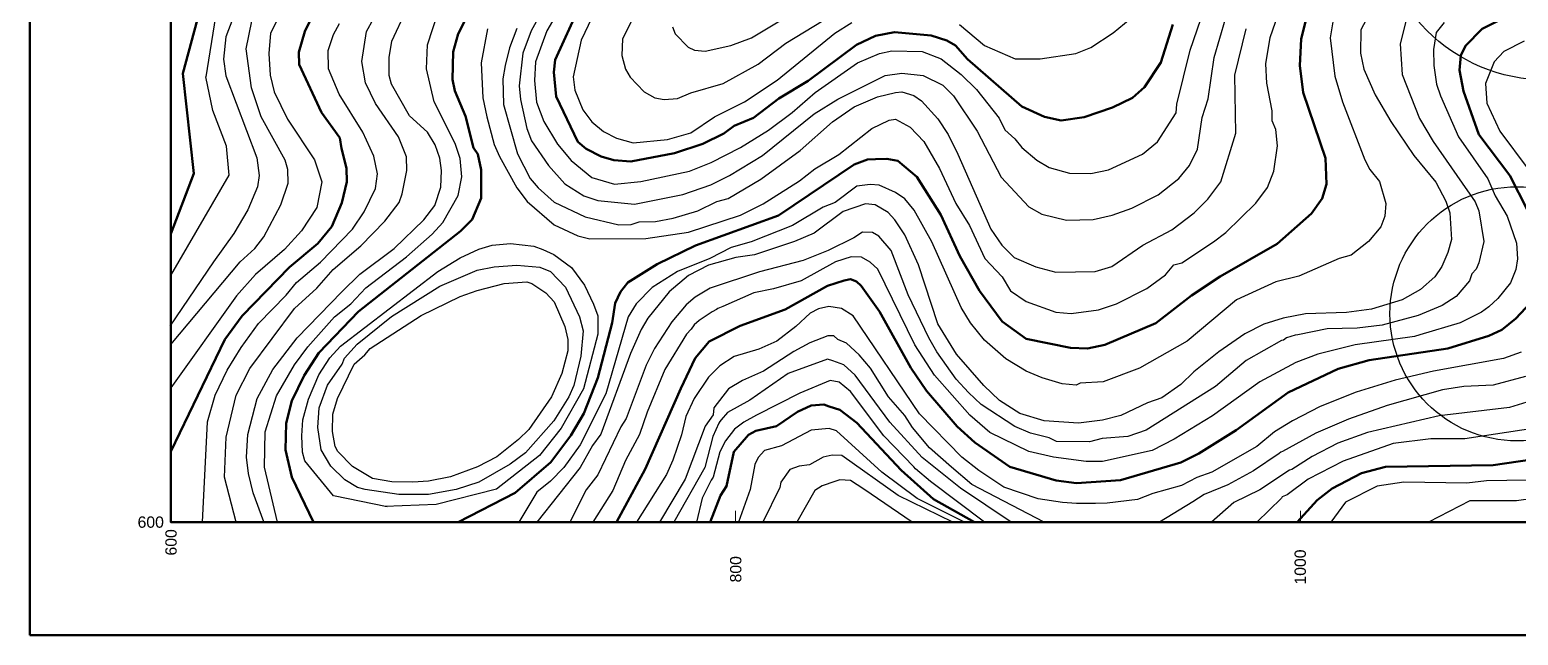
# Model space of a CAD drawing. Header units: metres. Extents: x 550 to 1390, y 560 to 1154.
# Drawn here: x 550 to 1077, y 560 to 774 of the extents above; entities that cross this region are included whole.
import ezdxf

# ---------------------------------------------------------------- set-up
doc = ezdxf.new("R2010")
doc.units = ezdxf.units.M
for name, color, linetype, lineweight in [('kalın', 2, 'Continuous', 50), ('KOORDINATLAR', 7, 'Continuous', 25), ('Layer1', 3, 'Continuous', 30), ('yukseklikegrisi', 5, 'Continuous', 30)]:
    doc.layers.add(name, color=color, linetype=linetype, lineweight=lineweight)
doc.layers.add('KARELAJ', color=1, linetype='Continuous')
doc.styles.get("Standard").update_dxf_attribs({"font": 'arial.ttf'})

msp = doc.modelspace()

# ---------------------------------------------------------------- linework, layer by layer
at = {"layer": 'kalın'}
for points in [[(617.49, 876.38), (617.36, 857.71), (620.15, 849.08), (628.15, 833.07), (629.68, 814.44), (622.15, 799.52), (610.21, 781.19), (604.23, 758.9), (608.07, 723.52), (600, 702.1)], [(706.39, 782.15), (701.69, 772.88), (699.91, 766.53), (699.66, 756.75), (700.54, 752.68), (704.35, 743.79), (707.15, 732.49), (708.67, 730.33), (709.82, 724.74), (709.82, 714.71), (706.64, 707.22), (702.58, 703.03), (666.38, 674.58), (652.41, 659.97), (647.2, 651.97), (642.76, 642.95), (640.85, 635.08), (640.6, 625.68), (642.76, 615.9), (650.54, 600)], [(744.74, 782.53), (736.1, 763.73), (735.6, 759.29), (736.49, 750.78), (744.11, 734.65), (747.03, 732.24), (752.36, 729.44), (756.81, 728.17), (762.9, 727.66), (778.4, 730.71), (788.43, 734.01), (795.79, 737.57), (799.48, 740.36), (806.34, 743.16), (815.35, 750.02), (825.64, 756.24), (842.78, 769.07), (849.52, 772.24), (856.25, 773.51), (869.2, 772.37), (874.79, 770.59), (877.84, 768.81), (882.15, 763.99), (901.33, 747.22), (909.33, 743.54), (915.3, 742.27), (923.43, 743.41), (933.46, 746.84), (940.57, 750.27), (944.77, 754.08), (950.61, 762.72), (954.8, 776.18)], [(1080.78, 780.88), (1070.5, 777.7), (1064.4, 774.65), (1058.43, 768.68), (1056.78, 765.26), (1056.4, 760.05), (1057.8, 752.56), (1063.26, 737.32), (1074.18, 722.71), (1080.4, 710.52)], [(659.78, 736.05), (653.3, 745.06), (645.43, 762.08), (645.3, 766.4), (647.46, 773.76), (650.25, 779.48)], [(701.74, 600), (721.88, 610.44), (734.58, 621.24), (741.57, 630.76), (746.26, 638.51), (751.22, 651.08), (756.3, 670.64), (757.31, 677.5), (759.22, 681.56), (761.76, 684.86), (772.17, 691.34), (785.76, 697.95), (815.23, 708.61), (842.02, 726.65), (846.72, 728.43), (849.52, 728.55), (853.58, 728.68), (857.39, 727.92), (864.12, 722.33), (872.63, 708.87), (879.36, 694.14), (886.35, 681.94), (894.35, 671.02), (902.86, 664.93), (918.6, 661.75), (924.57, 661.5), (930.8, 662.77), (948.83, 670.51), (961.4, 680.29), (971.56, 687.02), (991.76, 698.58), (1003.95, 709.25), (1007.76, 714.58), (1009.28, 719.66), (1008.9, 728.93), (1001.03, 752.17), (999.76, 761.7), (1000.26, 770.97), (1002.42, 779.61)], [(600, 625.01), (619.14, 664.67), (625.23, 673.05), (642, 690.33), (652.03, 698.71), (656.98, 704.68), (660.54, 713.06), (662.32, 720.55), (662.19, 725.38), (660.41, 732.36), (659.78, 736.05)], [(1083.2, 679.4), (1076.34, 672.16), (1071.38, 668.1), (1066.81, 665.94), (1052.21, 661.5), (1024.39, 657.43), (1013.35, 654.26), (995.69, 645.88), (977.28, 632.54), (964.07, 624.29), (957.72, 621.11), (936.26, 614.89), (920.76, 613.87), (913.52, 614.76), (897.14, 619.59), (884.69, 628.22), (878.47, 633.94), (867.55, 646.51), (862.09, 654.64), (850.91, 674.58), (844.44, 683.72), (842.78, 685.25), (840.63, 686.01), (838.47, 685.63), (832.5, 683.72), (817.51, 675.34), (801.64, 669.5), (790.59, 664.04), (785.63, 658.07), (780.55, 647.4), (767.98, 618.82), (757.76, 600)], [(884.54, 600), (870.09, 608.16), (858.66, 618.44), (842.91, 635.21), (836.94, 639.78), (833.13, 640.92), (831.23, 641.68), (826.78, 641.3), (821.96, 639.14), (814.46, 634.06), (807.1, 632.41), (804.56, 630.89), (799.35, 624.92), (796.81, 612.73), (794.65, 609.43), (791, 600)], [(1081.93, 622.25), (1068.34, 620.22), (1030.11, 619.59), (1021.6, 617.43), (1011.31, 611.97), (1005.98, 607.78), (998.9, 600)]]:
    msp.add_lwpolyline(points, dxfattribs=at)
at = {"layer": 'KARELAJ', "color": 1, "lineweight": 50}
for p, q in [((550, 560), (550, 1154)), ((600, 600), (600, 1114)), ((600, 600), (1350, 600)), ((550, 560), (1390, 560))]:
    msp.add_line(p, q, dxfattribs=at)
at = {"layer": 'KOORDINATLAR', "lineweight": 20}
for p, q in [((800, 604), (800, 600)), ((1000, 604), (1000, 600))]:
    msp.add_line(p, q, dxfattribs=at)
at = {"layer": 'Layer1'}
for centre, radius in [((1087.21, 816.54), 60), ((1076.74, 673.79), 45)]:
    msp.add_circle(centre, radius, dxfattribs=at)
at = {"layer": 'yukseklikegrisi'}
for points in [[(627.77, 862.54), (627.9, 862.54), (628.03, 861.39), (631.96, 852.5), (640.35, 840.82), (642, 837.39), (642.63, 829.01), (641.87, 824.82), (641.87, 824.06), (639.71, 817.07), (635.9, 809.2), (621.93, 787.48), (615.81, 779.1), (612.35, 757.73)], [(732.42, 782.65), (727.6, 774.02), (724.67, 766.02), (723.28, 754.46), (723.79, 749.63), (726.07, 739.35), (727.72, 735.03), (733.69, 726.27), (739.53, 719.79), (746.26, 715.6), (751.22, 713.95), (764.17, 712.55), (781.32, 715.98), (791.22, 719.41), (797.83, 722.71), (809.51, 729.82), (827.8, 744.55), (836.18, 749.76), (852.94, 758.14), (858.91, 759.03), (866.41, 758.14), (873.39, 754.71), (877.2, 750.9), (885.58, 738.46), (894.09, 722.2), (903.87, 711.66), (908.44, 709.12), (917.21, 706.96), (926.6, 707.22), (933.34, 708.74), (940.32, 711.15), (949.59, 715.85), (956.96, 721.69), (960.77, 726.27), (963.56, 732.11), (965.21, 743.28), (967.37, 749.89), (969.53, 764.49), (977.53, 792.05)], [(623.08, 600), (619.01, 615.9), (619.52, 630.13), (623.07, 644.99), (627.9, 654.38), (643.78, 675.72), (651.65, 682.83), (657.49, 689.44), (667.27, 697.82), (675.78, 706.58), (680.86, 713.19), (681.88, 716.23), (683.53, 724.49), (683.4, 729.31), (680.61, 736.43), (672.48, 748.24), (668.92, 755.6), (667.65, 763.1), (669.3, 773.76), (674.26, 782.65)], [(632.84, 600.1), (629.17, 610.44), (627.52, 617.3), (626.76, 623.02), (627.27, 631.02), (630.57, 643.84), (636.03, 654.13), (644.66, 665.31), (660.54, 681.56), (666.89, 687.79), (679.08, 696.93), (689.62, 707.09), (693.43, 712.17), (695.59, 718.65), (695.85, 724.49), (695.21, 728.93), (693.56, 733.63), (690.89, 738.08), (684.54, 743.92), (678.07, 755.1), (677.3, 758.14), (677.3, 764.49), (678.19, 770.34), (683.27, 781.13)], [(637.7, 600), (633.11, 619.46), (633.36, 632.03), (637.43, 644.73), (643.78, 655.78), (648.47, 662.13), (657.87, 672.67), (663.71, 677.37), (669.05, 682.96), (683.4, 694.01), (692.54, 702.01), (696.35, 706.07), (701.69, 715.73), (703.08, 722.33), (702.45, 728.81), (700.67, 734.14), (693.18, 748.87), (690.51, 760.56), (690.89, 769.07), (694.58, 780.24)], [(712.1, 774.65), (709.82, 762.59), (710.45, 750.27), (711.85, 743.54), (714.51, 733.76), (716.42, 729.44), (722.52, 718.39), (726.2, 713.57), (735.72, 705.31), (744.11, 701.37), (748.3, 700.36), (768.24, 700.49), (783.35, 702.64), (801.76, 708.74), (809.76, 712.68), (822.59, 720.81), (828.05, 725.12), (836.56, 730.2), (848.25, 739.35), (854.34, 742.4), (856.63, 742.65), (861.83, 739.86), (866.66, 734.78), (872.25, 725.25), (877.96, 712.8), (882.79, 705.06), (888.25, 693.37), (894.35, 686.9), (897.39, 681.94), (902.86, 678.13), (913.4, 674.32), (918.86, 673.94), (928.51, 675.21), (934.86, 677.37), (945.65, 682.71), (952.26, 687.53), (955.18, 691.09), (957.97, 691.85), (969.28, 699.22), (973.59, 702.52), (984.26, 712.93), (988.33, 718.52), (990.61, 724.23), (991.88, 733.25), (991.37, 739.09), (989.98, 742.14), (989.98, 745.7), (988.07, 755.48), (987.82, 762.33), (989.34, 771.61), (993.91, 784.81)], [(738.01, 782.27), (733.18, 774.02), (729.12, 762.97), (728.74, 756.37), (729.5, 748.75), (732.04, 741.89), (736.87, 733.89), (741.69, 728.04), (749.06, 722.08), (757.06, 719.66), (766.46, 720.68), (783.6, 724.23), (791.35, 727.41), (801.76, 732.62), (811.67, 738.84), (820.05, 745.06), (828.18, 752.17), (843.17, 762.59), (850.91, 765.89), (855.36, 766.91), (866.03, 766.65), (872.76, 764.11), (879.87, 758.52), (885.33, 753.19), (893.33, 743.03), (895.36, 738.97), (898.92, 735.79), (901.33, 732.62), (906.67, 728.17), (910.98, 725.63), (918.22, 723.6), (925.84, 723.47), (932.07, 724.74), (944.13, 730.33), (949.46, 734.65), (956.07, 744.94), (956.2, 747.98), (961.02, 767.16), (964.7, 778.08)], [(1025.03, 781.13), (1021.47, 774.27), (1021.35, 766.02), (1022.49, 760.43), (1026.55, 751.29), (1032.01, 741.89), (1040.14, 729.82), (1048.02, 720.42), (1051.57, 713.69), (1052.97, 709.5), (1053.48, 700.1), (1052.21, 695.53), (1050.05, 690.58), (1047.64, 686.9), (1042.56, 682.45), (1036.08, 678.77), (1025.16, 675.47), (1016.39, 674.2), (1001.79, 673.82), (993.91, 672.29), (987.06, 670.13), (980.33, 666.7), (971.18, 660.35), (962.29, 653.24), (957.72, 648.8), (950.99, 644.1), (945.91, 642.32), (936.38, 637.75), (929.91, 636.1), (921.4, 635.08), (909.21, 635.84), (900.7, 638.51), (893.46, 643.08), (887.87, 648.42), (878.22, 659.46), (871.61, 670.26), (864.76, 691.09), (859.93, 701.76), (856.37, 707.09), (853.96, 709.63), (849.39, 712.42), (845.96, 712.68), (838.09, 710.01), (827.8, 702.39), (820.81, 699.34), (806.72, 694.64), (800.11, 693.75), (790.33, 690.96), (783.35, 687.4), (776.49, 681.56), (768.87, 672.29), (766.58, 668.23), (762.77, 659.72), (752.23, 631.14), (749.31, 627.21), (744.99, 619.33), (729.57, 600)], [(751.6, 783.8), (745.25, 770.72), (742.45, 757.64), (743.09, 752.94), (745.88, 745.95), (749.06, 741.76), (753.25, 738.33), (757.82, 735.92), (763.66, 734.27), (775.86, 735.54), (784.11, 737.82), (792.49, 743.54), (803.16, 748.87), (814.72, 756.49), (835.16, 773.13), (841.13, 776.94)], [(764.04, 779.23), (759.98, 771.1), (759.73, 765.26), (761, 760.43), (762.65, 757.51), (767.6, 752.43), (771.41, 750.27), (774.71, 749.63), (779.41, 750.02), (784.11, 752.05), (795.54, 755.35), (807.99, 762.21), (817.77, 769.57), (840.88, 783.67)], [(621.93, 778.34), (619.39, 771.86), (618.63, 763.99), (619.39, 758.02), (630.44, 729.06), (631.2, 722.71), (630.69, 718.77), (627.27, 710.65), (622.31, 702.26), (615.07, 692.23), (599.56, 669.4)], [(638.57, 779.61), (635.27, 773.13), (634.63, 765.89), (635.14, 758.27), (636.54, 752.43), (641.24, 742.65), (650.89, 728.3), (653.43, 720.55), (651.65, 711.41), (646.19, 703.15), (640.22, 696.55), (629.93, 687.66), (623.2, 680.17), (600, 647.63)], [(600, 662.87), (624.47, 692.23), (629.68, 696.93), (632.85, 700.99), (638.95, 712.42), (641.49, 720.04), (641.36, 724.87), (640.47, 728.17), (631.96, 743.54), (628.54, 753.83), (626.63, 767.54), (628.66, 777.45)], [(611.14, 600), (612.91, 635.59), (615.71, 644.99), (619.9, 653.88), (624.85, 661.88), (630.95, 670.39), (640.85, 680.42), (644.41, 684.86), (652.92, 692.1), (664.35, 703.79), (668.41, 709.88), (672.48, 718.14), (673.11, 723.35), (671.84, 729.57), (667.91, 738.08), (659.52, 751.54), (655.84, 760.56), (655.71, 767.03), (657.62, 772.62), (659.65, 776.56)], [(1011.57, 777.83), (1010.55, 771.48), (1012.2, 757.89), (1014.87, 748.87), (1022.87, 728.3), (1024.65, 724.87), (1028.08, 720.68), (1030.24, 712.8), (1029.86, 708.36), (1028.46, 704.55), (1024.14, 699.34), (1018.04, 694.52), (1013.73, 693.37), (999.5, 687.15), (991.37, 685.12), (977.4, 678.77), (959.88, 664.16), (942.99, 654.51), (930.16, 649.69), (922.03, 649.18), (920.64, 648.54), (915.68, 649.05), (908.57, 651.08), (902.86, 653.5), (895.74, 657.81), (888.12, 664.42), (883.17, 670.64), (879.87, 675.97), (869.45, 699.22), (863.23, 710.52), (859.93, 714.46), (856.63, 716.74), (850.79, 719.28), (847.61, 719.54), (842.91, 719.03), (835.29, 713.19), (830.97, 711.53), (820.18, 705.06), (805.45, 699.22), (798.46, 697.31), (790.84, 693.37), (779.41, 688.8), (770.39, 683.09), (764.81, 677.37), (761.89, 672.67), (754.01, 645.49), (744.99, 627.46), (739.15, 619.33), (734.45, 614.51), (729.63, 610.7), (723.21, 600)], [(1037.35, 777.32), (1035.32, 769.32), (1036.08, 758.52), (1042.17, 742.9), (1047, 734.78), (1061.86, 713.44), (1063.26, 710.26), (1065.03, 699.34), (1063.26, 691.85), (1062.24, 689.56), (1060.72, 687.91), (1059.95, 685.5), (1055.13, 679.91), (1050.18, 676.74), (1041.67, 673.18), (1028.97, 669.75), (1020.08, 668.74), (1009.54, 668.48), (999.12, 666.32), (998.11, 666.2), (995.06, 665.31), (994.04, 664.42), (993.28, 664.29), (980.83, 657.31), (969.91, 648.03), (945.4, 632.54), (938.92, 630.38), (929.78, 629.62), (925.33, 628.48), (913.65, 628.6), (910.98, 629.87), (904.38, 631.52), (898.92, 633.94), (886.98, 641.68), (882.41, 645.88), (878.09, 650.7), (871.23, 660.35), (868.44, 665.31), (861.07, 680.55), (855.1, 696.17), (850.66, 701.25), (848.5, 702.52), (844.94, 702.64), (841.9, 700.74), (832.75, 696.17), (823.86, 692.61), (808.49, 688.67), (790.97, 682.83), (785.63, 679.66), (782.46, 676.99), (777.38, 670.89), (771.28, 661.5), (768.36, 655.65), (761.25, 636.73), (759.35, 633.81), (751.22, 616.79), (747.03, 611.46), (741.3, 600)], [(777.63, 775.42), (778.52, 772.88), (783.22, 768.18), (785.38, 767.16), (789.19, 766.78), (798.33, 768.81), (805.57, 771.48), (819.8, 779.99)], [(1050.94, 776.94), (1048.14, 773.38), (1047.13, 767.41), (1047.25, 761.7), (1048.27, 755.1), (1049.67, 750.9), (1056.02, 736.43), (1066.43, 721.57), (1068.97, 715.6), (1073.29, 708.36), (1076.59, 698.83), (1076.85, 693.25), (1076.34, 689.44), (1074.43, 684.74), (1069.99, 679.15), (1066.81, 676.23), (1064.15, 674.32), (1056.65, 670.64), (1042.3, 666.32), (1040.4, 665.81), (1019.44, 662.77), (1006.23, 659.46), (998.36, 656.54), (985.66, 649.69), (968.9, 637.62), (955.31, 629.37), (947.56, 625.43), (929.91, 621.49), (924.19, 621.49), (912.63, 623.02), (903.87, 625.05), (890.03, 631.78), (882.92, 637.87), (870.47, 652.1), (863.49, 662.77), (850.4, 689.56), (847.61, 692.1), (844.56, 693.88), (840.88, 694.01), (835.42, 692.23), (823.23, 685.5), (813.45, 682.58), (806.46, 681.18), (795.41, 676.36), (793.64, 675.72)], [(879.23, 776.18), (888.12, 768.81), (899.05, 764.11), (907.81, 764.11), (920.51, 765.89), (925.84, 768.05), (933.72, 773.26), (939.69, 778.21)], [(722.52, 774.78), (719.85, 767.92), (718.32, 761.7), (717.56, 757), (717.82, 747.86), (722.77, 730.46), (727.21, 721.69), (730.01, 718.39), (735.72, 713.31), (746.65, 708.11), (758.58, 705.31), (763.03, 705.44), (765.82, 706.33), (771.66, 706.45), (777.89, 707.6), (786.65, 710.26), (793.38, 713.57), (797.32, 714.58), (808.88, 721.44), (822.85, 731.6), (834.28, 741.76), (842.02, 747.09), (850.28, 750.65), (856.63, 752.17), (858.91, 752.43), (863.1, 751.03), (865.77, 749.13), (871.61, 742.78), (875.3, 737.32), (878.73, 730.33), (890.41, 703.79), (894.22, 698.07), (898.66, 693.75), (906.28, 690.45), (913.4, 688.55), (927.37, 688.8), (933.21, 690.58), (944.26, 698.07), (954.54, 703.53), (962.42, 709.5), (967.24, 714.33), (971.82, 720.55), (977.15, 737.7), (976.77, 758.27), (980.83, 774.65)], [(1079.26, 770.34), (1072.02, 766.65), (1068.59, 762.97), (1065.54, 755.35), (1066.05, 748.36), (1070.62, 738.46), (1080.66, 725)], [(600, 687.4), (620.66, 722.84), (619.65, 733.12), (614.82, 745.82), (612.35, 757.73)], [(1095.01, 737.06), (1097.17, 731.47), (1109.99, 707.22), (1113.68, 691.47), (1113.42, 685.12), (1111.14, 673.69), (1105.67, 659.59), (1097.42, 651.21), (1087.89, 644.86), (1074.05, 640.67), (1049.16, 637.62), (1023.76, 631.78), (1013.22, 627.97), (1004.2, 623.27), (996.96, 618.7), (996.2, 618.44), (985.66, 611.46), (976.39, 607.01), (968.58, 600)], [(676.59, 605.45), (657.57, 609.36), (647.46, 621.75), (646.57, 624.79), (646.32, 630.64), (646.7, 636.22), (648.73, 643.59), (652.41, 652.23), (656.22, 658.19), (660.03, 662.39), (694.58, 688.8), (702.45, 693.63), (709.05, 696.68), (713.75, 698.07), (720.23, 698.71), (728.48, 697.69), (731.66, 696.55), (735.6, 694.77), (741.82, 690.2), (746.52, 683.98), (749.69, 677.24), (751.22, 673.05), (751.22, 666.58), (746.14, 647.27), (738.26, 633.3), (730.52, 623.65), (715.28, 611.71), (693.9, 606.26), (675.83, 605.52)], [(720.1, 620.6), (709.05, 614.13), (701.05, 611.59), (691.27, 609.81), (680.73, 609.81), (668.79, 611.59), (666.13, 612.35), (661.56, 615.01), (656.6, 619.84), (653.17, 625.68), (652.03, 633.56), (652.54, 640.54), (655.46, 648.54), (660.67, 655.91), (661.43, 658.07), (666, 663.02), (678.07, 672.8), (695.21, 683.59), (708.42, 689.18), (714.51, 690.45), (722.52, 690.96), (730.64, 690.33), (734.45, 688.8), (739.79, 683.21), (744.74, 672.67), (746.01, 667.72), (745.12, 658.83), (742.71, 648.42), (740.93, 644.35), (735.6, 635.84), (725.56, 624.54), (720.1, 620.6)], [(670.57, 661.5), (688.61, 673.18), (702.45, 679.91), (708.42, 682.07), (718.07, 684.48), (726.07, 685.12), (727.85, 684.48), (732.8, 681.18), (735.72, 678.01), (739.53, 669.24), (740.55, 664.67), (740.55, 660.73), (738.39, 652.61), (734.83, 644.35), (726.71, 632.79), (723.15, 629.24), (715.4, 623.14), (708.55, 619.59), (699.02, 616.03), (691.27, 614.51), (685.69, 614.13), (678.19, 614.25), (671.33, 615.52), (664.35, 619.71), (659.14, 625.05), (658.13, 626.83), (657.24, 632.16), (657.36, 638.26), (659.02, 643.84), (664.86, 655.91), (668.67, 659.21), (670.57, 661.5)], [(793.64, 675.72), (793.25, 675.34), (791.73, 674.45), (787.03, 671.4), (785.25, 669.88), (784.24, 668.35), (782.59, 666.58), (774.97, 654.13), (768.62, 639.02), (765.95, 631.02), (761, 621.87), (756.55, 611.2), (749.42, 600)], [(915.81, 607.01), (907.17, 608.28), (894.98, 612.47), (886.09, 618.32), (880.12, 623.02), (865.14, 638.38), (841.64, 673.05), (837.45, 675.72), (833.01, 676.36), (829.32, 675.59), (826.4, 674.07), (821.32, 669.24), (814.59, 664.16), (808.24, 661.24), (799.48, 658.7), (794.4, 655.4), (790.33, 651.34), (785.25, 643.84), (782.33, 637.49), (780.81, 630.89), (777.76, 622), (775.47, 616.92), (764.87, 600)], [(909.32, 600), (883.68, 613.36), (876.44, 619.46), (868.69, 626.32), (862.6, 633.56), (859.93, 637.75), (854.09, 644.35), (847.74, 654.51), (843.8, 659.21), (839.23, 663.4), (836.18, 664.67), (834.78, 665.94), (832.62, 665.94), (826.27, 663.53), (820.56, 660.48), (809.89, 653.5), (802.4, 650.19), (797.45, 647.27), (792.24, 640.54), (791.98, 638), (789.19, 634.06), (782.08, 615.27), (773.08, 600)], [(1078.24, 660.23), (1071.89, 657.94), (1047.13, 653.5), (1033.54, 650.32), (1019.82, 646), (1007, 640.92), (997.22, 635.84), (990.87, 632.03), (984.64, 626.83), (968.64, 617.68), (963.31, 615.78), (957.85, 612.98), (947.81, 610.19), (942.35, 608.03), (931.56, 606.76), (927.5, 606.61), (920.68, 606.59), (915.81, 607.01)], [(897.6, 600), (879.61, 612.09), (866.03, 622.89), (854.6, 635.46), (842.28, 652.1), (838.34, 655.78), (834.4, 657.18), (832.5, 657.69), (818.65, 652.61), (805.07, 643.21), (797.06, 638.89), (794.91, 636.22), (794.43, 635.66), (794.02, 635.08)], [(888.12, 600), (868.95, 614.38), (863.74, 618.95), (863.1, 619.59), (852.44, 630.64), (840.63, 646.26), (836.69, 649.56), (833.51, 650.19), (822.72, 645.75), (807.35, 637.87), (802.91, 635.46), (799.6, 632.92), (796.43, 628.86), (794.4, 624.92), (791.98, 615.9), (791.35, 614.89), (788.17, 608.54), (786.15, 600)], [(1079.77, 651.59), (1068.34, 648.54), (1057.92, 648.03), (1050.3, 646.89), (1030.74, 641.3), (1017.03, 636.48), (1005.47, 631.52), (993.66, 625.05), (993.11, 624.81), (992.52, 624.29), (983.37, 618.19), (974.36, 613.24), (965.97, 609.81), (961.91, 607.27), (950.09, 600)], [(794.02, 635.08), (791.86, 630.38), (789.06, 619.33), (778.08, 600)], [(881.07, 600), (864.25, 608.41), (851.8, 617.68), (835.67, 632.41), (833.13, 633.18), (826.78, 632.54), (816.24, 627.08), (810.27, 625.43), (807.99, 622.89), (806.84, 620.48), (805.19, 611.59), (801.05, 600)], [(1083.83, 633.43), (1058.3, 629.49), (1046.24, 629.49), (1032.9, 627.84), (1015.12, 621.62), (1002.8, 615.27), (995.31, 609.68), (993.53, 609.05), (993.28, 608.54), (984.53, 600)], [(876.96, 600), (857.52, 609.43), (837.58, 623.65), (834.15, 623.78), (830.97, 623.02), (826.15, 620.35), (822.46, 619.84), (819.16, 618.7), (815.99, 614.13), (815.61, 612.35), (809.61, 600)], [(1113.93, 623.78), (1106.31, 618.44), (1105.04, 617.68), (1104.15, 617.05), (1103.26, 616.79), (1093.86, 611.71), (1083.32, 608.54), (1076.59, 607.52), (1060.08, 607.52), (1045.41, 600)], [(862.57, 600), (845.45, 611.71), (840.63, 614.76), (836.94, 615.01), (835.16, 614.38), (830.59, 612.86), (828.05, 611.2), (821.67, 600)], [(1080.27, 614.89), (1065.92, 614.63), (1058.94, 613.87), (1036.59, 614.13), (1027.19, 612.73), (1016.01, 607.14), (1010.74, 600)]]:
    msp.add_lwpolyline(points, dxfattribs=at)
msp.add_point((600, 600), dxfattribs=at)

# ---------------------------------------------------------------- texts
at = {"layer": 'KOORDINATLAR', "lineweight": 30, "insert": (588.18, 602.05), "char_height": 4, "attachment_point": 1}
msp.add_mtext('600', dxfattribs=at)
at = {"layer": 'KOORDINATLAR', "lineweight": 30, "char_height": 4, "attachment_point": 1, "rotation": 90}
for s, insert in [('600', (598.02, 588.21)), ('800', (798.02, 578.68)), ('1000', (997.95, 577.92))]:
    msp.add_mtext(s, dxfattribs=dict(at, insert=insert))

doc.saveas('drawing.dxf')
